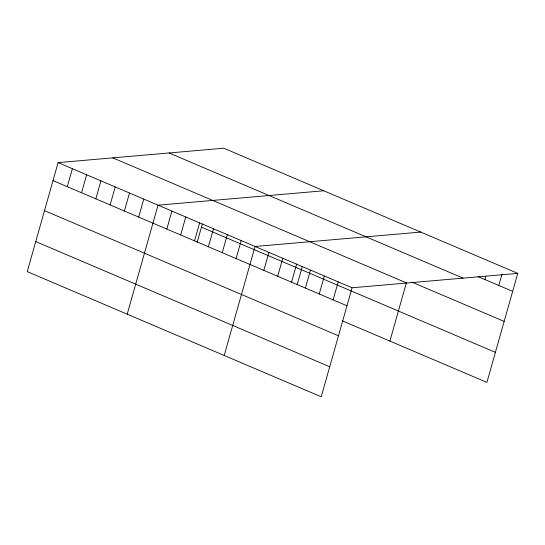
<?xml version="1.0" encoding="UTF-8"?>
<svg xmlns="http://www.w3.org/2000/svg" width="545" height="545" viewBox="0 0 545 545"><rect width="100%" height="100%" fill="white"/><g stroke="black" fill="none" stroke-linecap="round" stroke-linejoin="round"><path stroke-width="0.82" d="M517.75 273.379L223.777 148.213L58.097 162.621L27.25 271.621L321.223 396.787L352.063 287.78L517.75 273.379L486.903 382.379L342.158 320.753M67.28 186.683L72.376 168.698M81.559 192.766L86.655 174.781M95.838 198.843L100.927 180.858M110.117 204.927L115.206 186.935M124.396 211.004L129.485 193.019M138.675 217.08L143.764 199.095M127.203 314.179L158.043 205.179L323.73 190.77M166.811 229.064L171.9 211.078M180.674 234.963L185.763 216.978M194.531 240.863L199.62 222.878M197.188 242.198L202.359 223.927M208.388 246.762L213.477 228.777M222.251 252.662L227.34 234.677M236.108 258.568L241.197 240.577M224.213 355.483L255.053 246.483L420.74 232.075M263.821 270.368L268.917 252.383M277.684 276.267L282.773 258.282M291.541 282.167L296.63 264.182M297.134 284.756L302.305 266.478M305.398 288.067L310.486 270.082M319.261 293.966L324.35 275.981M333.118 299.866L338.207 281.881M389.893 341.075L406.461 282.535M484.941 279.565L485.868 276.295M498.804 285.464L502.04 274.019M478.013 276.615L512.661 291.364M169.107 152.968L463.073 278.134M411.768 282.065L504.159 321.4M112.767 157.866L406.74 283.032M58.097 162.621L352.063 287.78M201.432 227.183L495.405 352.343M53.008 180.606L346.974 305.772M44.506 210.643L338.479 335.802M35.752 241.585L329.718 366.751"/></g></svg>
